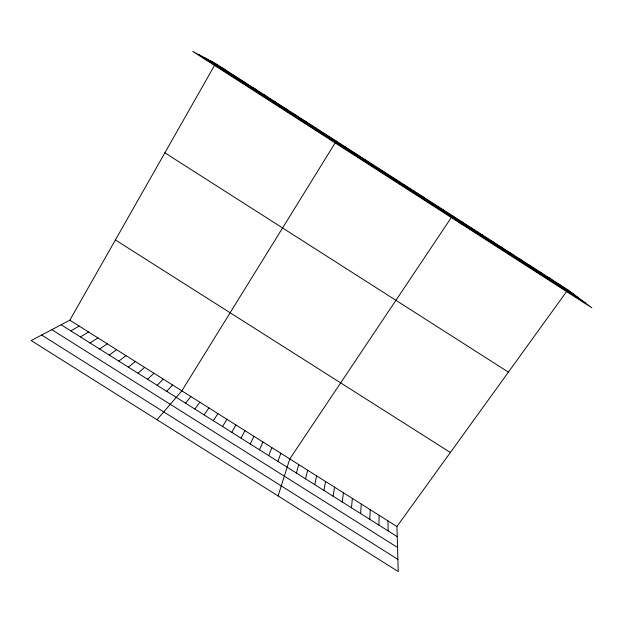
<?xml version="1.0" encoding="UTF-8"?>
<svg xmlns="http://www.w3.org/2000/svg" width="623" height="623" viewBox="0 0 623 623"><rect width="100%" height="100%" fill="white"/><g stroke="black" fill="none" stroke-linecap="round" stroke-linejoin="round"><path stroke-width="0.93" d="M378.932 525.119L379.119 515.291M369.782 519.348L370.21 509.669M384.788 172.812L384.827 172.267M360.624 513.57L361.293 504.046M351.458 507.8L352.377 498.416M342.292 502.013L343.452 492.785M333.118 496.227L334.52 487.155M323.937 490.441L325.58 481.517M314.747 484.647L316.64 475.879M305.558 478.853L307.692 470.233M296.361 473.059L298.736 464.587M278.099 495.955L289.781 458.933L452.508 215.753L461.339 223.969M277.944 461.448L280.817 453.279M268.731 455.639L271.846 447.618M259.511 449.822L262.875 441.956M250.282 444.004L253.888 436.295M241.054 438.187L244.909 430.625M231.811 432.362L235.915 424.956M567.826 289.843L396.929 526.521L398.245 571.564L31.15 340.547L69.838 320.191L215.581 63.53L192.764 51.436L591.85 307.809L567.826 289.843L215.581 63.53M222.567 426.537L226.92 419.279M213.323 420.704L217.918 413.602M204.064 414.871L208.907 407.917M194.804 409.031L199.897 402.232M185.537 403.19L190.879 396.547M156.98 419.731L181.854 390.855L336.288 141.078L329.66 139.381M166.707 391.314L172.555 384.983M157.144 385.287L163.242 379.111M147.573 379.251L153.928 373.239M137.994 373.208L144.606 367.36M128.408 367.173L135.284 361.48M118.822 361.122L125.955 355.593M109.22 355.071L116.61 349.698M99.618 349.02L107.273 343.803M90.016 342.962L97.92 337.907M80.398 336.903L88.567 332.004M70.773 330.836L79.207 326.102M364.821 159.979L365.428 159.807M354.822 153.562L355.725 153.57M344.823 147.129L346.006 147.324M324.49 134.07L326.265 134.638M314.163 127.435L316.243 128.198M303.829 120.8L306.204 121.75M293.488 114.149L296.159 115.302M283.138 107.506L286.113 108.846M272.788 100.848L276.059 102.382M262.423 94.19L265.998 95.919M252.05 87.532L255.928 89.447M241.677 80.865L245.851 82.976M231.289 74.192L235.767 76.497M220.9 67.518L225.682 70.017M51.826 329.668L397.544 547.508M41.648 335.026L397.887 559.361M69.838 320.191L396.929 526.521M61.147 324.762L397.225 536.644M115.395 239.964L450.382 452.493M164.877 152.822L508.407 372.133M210.496 60.836L573.183 293.854M205.022 57.931L578.962 298.168M199.002 54.738L585.293 302.91M558.255 283.691L563.332 287.522M548.668 277.539L553.465 281.183M539.082 271.379L543.599 274.844M529.488 265.211L533.724 268.497M519.886 259.043L523.842 262.151M510.284 252.868L513.952 255.796M500.666 246.692L504.054 249.441M491.049 240.517L494.156 243.079M481.423 234.334L484.242 236.709M471.79 228.143L474.329 230.339M462.157 221.952L464.408 223.969M442.86 209.554L444.542 211.205M433.203 203.347L434.605 204.811M423.539 197.141L424.652 198.426M413.874 190.926L414.7 192.024M404.195 184.712L404.732 185.623M394.515 178.489L394.764 179.222M388.028 520.906L388.082 530.882"/></g></svg>
